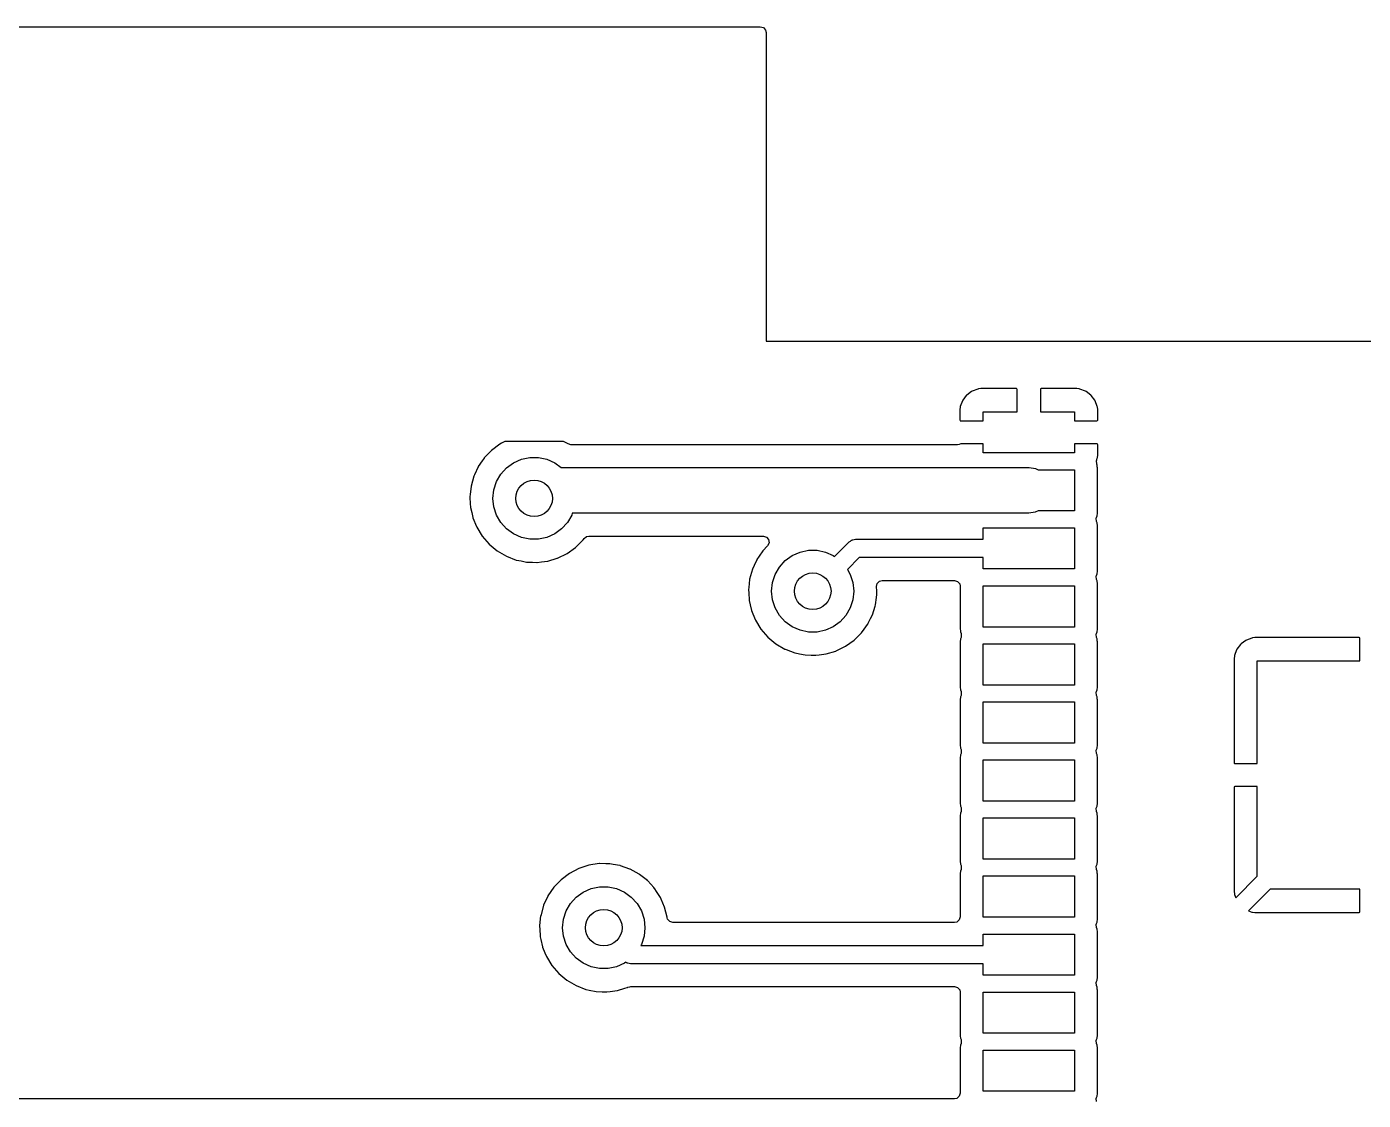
# Model space of a CAD drawing. Extents: x 1.24 to 7.5, y -5.89 to -4.14.
# Drawn here: x 4.845 to 5.997, y -5.079 to -4.154 of the extents above; entities that cross this region are included whole.
import ezdxf

# ---------------------------------------------------------------- set-up
doc = ezdxf.new("R2010")
doc.units = 0
doc.header["$MEASUREMENT"] = 0
doc.layers.add('BLACK', color=7, linetype='CONTINUOUS')

msp = doc.modelspace()

# ---------------------------------------------------------------- linework, layer by layer
at = {"layer": 'BLACK', "linetype": 'CONTINUOUS'}
for p, q in [((4.57977, -4.15356), (5.47732, -4.15356)), ((5.47732, -4.15356), (5.48, -4.15435)), ((5.48, -4.15435), (5.48184, -4.15646)), ((5.48184, -4.15646), (5.48228, -4.15852)), ((5.48228, -4.15852), (5.48228, -4.42461)), ((5.48228, -4.42461), (6.56449, -4.42461)), ((5.66466, -4.46581), (5.65992, -4.46759)), ((5.66526, -4.46567), (5.66466, -4.46581)), ((5.66726, -4.46545), (5.66526, -4.46567)), ((5.66753, -4.46543), (5.66726, -4.46545)), ((5.69813, -4.46543), (5.66753, -4.46543)), ((5.69843, -4.4655), (5.69813, -4.46543)), ((5.69849, -4.46555), (5.69843, -4.4655)), ((5.69866, -4.46615), (5.69849, -4.46555)), ((5.69866, -4.48543), (5.69866, -4.46615)), ((5.71873, -4.46566), (5.71866, -4.46597)), ((5.71866, -4.46597), (5.71866, -4.48543)), ((5.71877, -4.46561), (5.71873, -4.46566)), ((5.71937, -4.46543), (5.71877, -4.46561)), ((5.74979, -4.46543), (5.71937, -4.46543)), ((5.75006, -4.46545), (5.74979, -4.46543)), ((5.75206, -4.46567), (5.75006, -4.46545)), ((5.75266, -4.46581), (5.75206, -4.46567)), ((5.7574, -4.46759), (5.75266, -4.46581)), ((5.65144, -4.47606), (5.64967, -4.4808)), ((5.65178, -4.47545), (5.65144, -4.47606)), ((5.65479, -4.47143), (5.65178, -4.47545)), ((5.65529, -4.47093), (5.65479, -4.47143)), ((5.65931, -4.46792), (5.65529, -4.47093)), ((5.65992, -4.46759), (5.65931, -4.46792)), ((5.75802, -4.46792), (5.7574, -4.46759)), ((5.76204, -4.47093), (5.75802, -4.46792)), ((5.76253, -4.47143), (5.76204, -4.47093)), ((5.76554, -4.47545), (5.76253, -4.47143)), ((5.76588, -4.47606), (5.76554, -4.47545)), ((5.76766, -4.4808), (5.76588, -4.47606)), ((5.64931, -4.48341), (5.64929, -4.48367)), ((5.64929, -4.48367), (5.64929, -4.49244)), ((5.64952, -4.4814), (5.64931, -4.48341)), ((5.64967, -4.4808), (5.64952, -4.4814)), ((5.66929, -4.49315), (5.66929, -4.48543)), ((5.66929, -4.48543), (5.69866, -4.48543)), ((5.71866, -4.48543), (5.74803, -4.48543)), ((5.74803, -4.48543), (5.74803, -4.49315)), ((5.7678, -4.4814), (5.76766, -4.4808)), ((5.76802, -4.48341), (5.7678, -4.4814)), ((5.76803, -4.48367), (5.76802, -4.48341)), ((5.76803, -4.49262), (5.76803, -4.48367)), ((5.64929, -4.49244), (5.64947, -4.49304)), ((5.64947, -4.49304), (5.64952, -4.49308)), ((5.64952, -4.49308), (5.64982, -4.49315)), ((5.64982, -4.49315), (5.66929, -4.49315)), ((5.74803, -4.49315), (5.76732, -4.49315)), ((5.76732, -4.49315), (5.76792, -4.49297)), ((5.76792, -4.49297), (5.76797, -4.49292)), ((5.76797, -4.49292), (5.76803, -4.49263)), ((5.76803, -4.49263), (5.76803, -4.49262)), ((5.25304, -4.51318), (5.24579, -4.51863)), ((5.2545, -4.51242), (5.25304, -4.51318)), ((5.25719, -4.51102), (5.2545, -4.51242)), ((5.3079, -4.51102), (5.25719, -4.51102)), ((5.31173, -4.51314), (5.3079, -4.51102)), ((5.31413, -4.51376), (5.31173, -4.51314)), ((5.65, -4.51315), (5.64861, -4.51356)), ((5.66929, -4.51315), (5.65, -4.51315)), ((5.66929, -4.52087), (5.66929, -4.51315)), ((5.7675, -4.51315), (5.74803, -4.51315)), ((5.74803, -4.51315), (5.74803, -4.52087)), ((5.7678, -4.51322), (5.7675, -4.51315)), ((5.76786, -4.51326), (5.7678, -4.51322)), ((5.76803, -4.51386), (5.76786, -4.51326)), ((5.24579, -4.51863), (5.23952, -4.52518)), ((5.27157, -4.5263), (5.27882, -4.52476)), ((5.27882, -4.52476), (5.28622, -4.52476)), ((5.28622, -4.52476), (5.29347, -4.5263)), ((5.64721, -4.51376), (5.31413, -4.51376)), ((5.64861, -4.51356), (5.64721, -4.51376)), ((5.74803, -4.52087), (5.66929, -4.52087)), ((5.76766, -4.5255), (5.7678, -4.5249)), ((5.7678, -4.5249), (5.76802, -4.52289)), ((5.76802, -4.52289), (5.76803, -4.52262)), ((5.76803, -4.52262), (5.76803, -4.51386)), ((5.23433, -4.53286), (5.2311, -4.53981)), ((5.23441, -4.53267), (5.23433, -4.53286)), ((5.23433, -4.53286), (5.23433, -4.53286)), ((5.2379, -4.52756), (5.23441, -4.53267)), ((5.23941, -4.52535), (5.2379, -4.52756)), ((5.23952, -4.52518), (5.23941, -4.52535)), ((5.23941, -4.52535), (5.23941, -4.52535)), ((5.25385, -4.53917), (5.25881, -4.53367)), ((5.25881, -4.53367), (5.2648, -4.52931)), ((5.2648, -4.52931), (5.27157, -4.5263)), ((5.29347, -4.5263), (5.30024, -4.52931)), ((5.30024, -4.52931), (5.30595, -4.53346)), ((5.30595, -4.53346), (5.70866, -4.53346)), ((5.70866, -4.53346), (5.7089, -4.53347)), ((5.7089, -4.53347), (5.71442, -4.53432)), ((5.71442, -4.53432), (5.71678, -4.53543)), ((5.71678, -4.53543), (5.74803, -4.53543)), ((5.74803, -4.53543), (5.74803, -4.57087)), ((5.76695, -4.52752), (5.76716, -4.52683)), ((5.76716, -4.53031), (5.76695, -4.52752)), ((5.76716, -4.52683), (5.76766, -4.5255)), ((5.76737, -4.53087), (5.76716, -4.53031)), ((5.76747, -4.53116), (5.76737, -4.53087)), ((5.76737, -4.53087), (5.76737, -4.53087)), ((5.76751, -4.53147), (5.76747, -4.53116)), ((5.76767, -4.53292), (5.76751, -4.53147)), ((5.76751, -4.53147), (5.76751, -4.53147)), ((5.76774, -4.53357), (5.76767, -4.53292)), ((5.76774, -4.57273), (5.76774, -4.53357)), ((5.2306, -4.5409), (5.22817, -4.54963)), ((5.2311, -4.53981), (5.2306, -4.5409)), ((5.24786, -4.55263), (5.25015, -4.54559)), ((5.25015, -4.54559), (5.25385, -4.53917)), ((5.22745, -4.5564), (5.22721, -4.55865)), ((5.22721, -4.55865), (5.22722, -4.55885)), ((5.22722, -4.55885), (5.22722, -4.55885)), ((5.22722, -4.55885), (5.22756, -4.56477)), ((5.22815, -4.54984), (5.22745, -4.5564)), ((5.22817, -4.54963), (5.22815, -4.54984)), ((5.24709, -4.56), (5.24786, -4.55263)), ((5.22756, -4.56477), (5.22773, -4.5677)), ((5.22773, -4.5677), (5.22778, -4.5679)), ((5.22778, -4.5679), (5.22778, -4.5679)), ((5.22778, -4.5679), (5.22873, -4.57214)), ((5.24786, -4.56737), (5.24709, -4.56)), ((5.25015, -4.57441), (5.24786, -4.56737)), ((5.71678, -4.57087), (5.71419, -4.57204)), ((5.74803, -4.57087), (5.71678, -4.57087)), ((5.22873, -4.57214), (5.22972, -4.57654)), ((5.22972, -4.57654), (5.2298, -4.57673)), ((5.2298, -4.57673), (5.2298, -4.57673)), ((5.2298, -4.57673), (5.23283, -4.58419)), ((5.25385, -4.58083), (5.25015, -4.57441)), ((5.25881, -4.58633), (5.25385, -4.58083)), ((5.31119, -4.58083), (5.30623, -4.58633)), ((5.31489, -4.57441), (5.31119, -4.58083)), ((5.3154, -4.57283), (5.31489, -4.57441)), ((5.70866, -4.57283), (5.3154, -4.57283)), ((5.71419, -4.57204), (5.70866, -4.57283)), ((5.7668, -4.5771), (5.767, -4.57641)), ((5.767, -4.57989), (5.7668, -4.5771)), ((5.767, -4.57641), (5.76747, -4.57514)), ((5.76747, -4.58116), (5.767, -4.57989)), ((5.76747, -4.57514), (5.76774, -4.57273)), ((5.76751, -4.58147), (5.76747, -4.58116)), ((5.76772, -4.58343), (5.76751, -4.58147)), ((5.76751, -4.58147), (5.76751, -4.58147)), ((5.23283, -4.58419), (5.23314, -4.58495)), ((5.23314, -4.58495), (5.23787, -4.59268)), ((5.23787, -4.59268), (5.24381, -4.59953)), ((5.2648, -4.59069), (5.25881, -4.58633)), ((5.27157, -4.5937), (5.2648, -4.59069)), ((5.27882, -4.59524), (5.27157, -4.5937)), ((5.29347, -4.5937), (5.28622, -4.59524)), ((5.30024, -4.59069), (5.29347, -4.5937)), ((5.30623, -4.58633), (5.30024, -4.59069)), ((5.32555, -4.59461), (5.32776, -4.59289)), ((5.32776, -4.59289), (5.32958, -4.59254)), ((5.32958, -4.59254), (5.48, -4.59254)), ((5.48, -4.59254), (5.48268, -4.59333)), ((5.48268, -4.59333), (5.48451, -4.59544)), ((5.66929, -4.59528), (5.66929, -4.58543)), ((5.66929, -4.58543), (5.74803, -4.58543)), ((5.74803, -4.58543), (5.74803, -4.62087)), ((5.76774, -4.58357), (5.76772, -4.58343)), ((5.76774, -4.62273), (5.76774, -4.58357)), ((5.24381, -4.59953), (5.25079, -4.60532)), ((5.25079, -4.60532), (5.25861, -4.6099)), ((5.28622, -4.59524), (5.27882, -4.59524)), ((5.31085, -4.60752), (5.31823, -4.60226)), ((5.31823, -4.60226), (5.32465, -4.59586)), ((5.32465, -4.59586), (5.32555, -4.59461)), ((5.47941, -4.60535), (5.47638, -4.60979)), ((5.47952, -4.60518), (5.47941, -4.60535)), ((5.47941, -4.60535), (5.47941, -4.60535)), ((5.48359, -4.60093), (5.47952, -4.60518)), ((5.48491, -4.59821), (5.48359, -4.60093)), ((5.48451, -4.59544), (5.48491, -4.59821)), ((5.51157, -4.6063), (5.51882, -4.60476)), ((5.51882, -4.60476), (5.52622, -4.60476)), ((5.52622, -4.60476), (5.53347, -4.6063)), ((5.5413, -4.61009), (5.55381, -4.59757)), ((5.55381, -4.59757), (5.55493, -4.59687)), ((5.55493, -4.59687), (5.55596, -4.59605)), ((5.55596, -4.59605), (5.5564, -4.59595)), ((5.5564, -4.59595), (5.55678, -4.59571)), ((5.55678, -4.59571), (5.55809, -4.59557)), ((5.55809, -4.59557), (5.55937, -4.59528)), ((5.55937, -4.59528), (5.66929, -4.59528)), ((5.25861, -4.6099), (5.26708, -4.61313)), ((5.26708, -4.61313), (5.26728, -4.61317)), ((5.26728, -4.61317), (5.26728, -4.61317)), ((5.26728, -4.61317), (5.27125, -4.61398)), ((5.27125, -4.61398), (5.27597, -4.61494)), ((5.27597, -4.61494), (5.28108, -4.61512)), ((5.28108, -4.61512), (5.28483, -4.61526)), ((5.28483, -4.61526), (5.28483, -4.61526)), ((5.28483, -4.61526), (5.28503, -4.61527)), ((5.28503, -4.61527), (5.28523, -4.61524)), ((5.28523, -4.61524), (5.28877, -4.61479)), ((5.28523, -4.61524), (5.28523, -4.61524)), ((5.28877, -4.61479), (5.29402, -4.61412)), ((5.29402, -4.61412), (5.29422, -4.61406)), ((5.29422, -4.61406), (5.30251, -4.61157)), ((5.29422, -4.61406), (5.29422, -4.61406)), ((5.30251, -4.61157), (5.30271, -4.61151)), ((5.30251, -4.61157), (5.30251, -4.61157)), ((5.30271, -4.61151), (5.31085, -4.60752)), ((5.47433, -4.61286), (5.47196, -4.61795)), ((5.47441, -4.61267), (5.47433, -4.61286)), ((5.47433, -4.61286), (5.47433, -4.61286)), ((5.47638, -4.60979), (5.47441, -4.61267)), ((5.49385, -4.61917), (5.49881, -4.61367)), ((5.49881, -4.61367), (5.5048, -4.60931)), ((5.5048, -4.60931), (5.51157, -4.6063)), ((5.53347, -4.6063), (5.54024, -4.60931)), ((5.54024, -4.60931), (5.5413, -4.61009)), ((5.56263, -4.61102), (5.55239, -4.62126)), ((5.66929, -4.61102), (5.56263, -4.61102)), ((5.66929, -4.62087), (5.66929, -4.61102)), ((5.4706, -4.6209), (5.46817, -4.62963)), ((5.47196, -4.61795), (5.4706, -4.6209)), ((5.48786, -4.63263), (5.49015, -4.62559)), ((5.49015, -4.62559), (5.49385, -4.61917)), ((5.55239, -4.62126), (5.55489, -4.62559)), ((5.55489, -4.62559), (5.55718, -4.63263)), ((5.74803, -4.62087), (5.66929, -4.62087)), ((5.7668, -4.6271), (5.767, -4.62641)), ((5.767, -4.62989), (5.7668, -4.6271)), ((5.767, -4.62641), (5.76747, -4.62514)), ((5.76747, -4.62514), (5.76774, -4.62273)), ((5.46741, -4.6368), (5.46721, -4.63865)), ((5.46721, -4.63865), (5.46722, -4.63885)), ((5.46722, -4.63885), (5.46722, -4.63885)), ((5.46722, -4.63885), (5.46737, -4.64136)), ((5.46815, -4.62984), (5.46741, -4.6368)), ((5.46817, -4.62963), (5.46815, -4.62984)), ((5.48709, -4.64), (5.48786, -4.63263)), ((5.48786, -4.64737), (5.48709, -4.64)), ((5.55718, -4.63263), (5.55795, -4.64)), ((5.55795, -4.64), (5.55718, -4.64737)), ((5.57753, -4.6361), (5.57809, -4.63336)), ((5.57785, -4.64), (5.57753, -4.6361)), ((5.57784, -4.64013), (5.57785, -4.64)), ((5.57809, -4.63336), (5.58005, -4.63136)), ((5.58005, -4.63136), (5.58247, -4.63073)), ((5.58247, -4.63073), (5.64463, -4.63073)), ((5.64463, -4.63073), (5.64731, -4.63152)), ((5.64731, -4.63152), (5.64914, -4.63363)), ((5.64914, -4.63363), (5.64959, -4.63569)), ((5.64959, -4.63569), (5.64959, -4.65635)), ((5.66929, -4.67087), (5.66929, -4.63543)), ((5.66929, -4.63543), (5.74803, -4.63543)), ((5.74803, -4.63543), (5.74803, -4.67087)), ((5.76747, -4.63116), (5.767, -4.62989)), ((5.76751, -4.63147), (5.76747, -4.63116)), ((5.76771, -4.63337), (5.76751, -4.63147)), ((5.76751, -4.63147), (5.76751, -4.63147)), ((5.76774, -4.63357), (5.76771, -4.63337)), ((5.76774, -4.67273), (5.76774, -4.63357)), ((5.46737, -4.64136), (5.46773, -4.6477)), ((5.46773, -4.6477), (5.46778, -4.6479)), ((5.46778, -4.6479), (5.46778, -4.6479)), ((5.46778, -4.6479), (5.46863, -4.65169)), ((5.49015, -4.65441), (5.48786, -4.64737)), ((5.55718, -4.64737), (5.55489, -4.65441)), ((5.5766, -4.65169), (5.57743, -4.64535)), ((5.57743, -4.64535), (5.57776, -4.64283)), ((5.57776, -4.64283), (5.57778, -4.6427)), ((5.57776, -4.64283), (5.57776, -4.64283)), ((5.57778, -4.6427), (5.5778, -4.6421)), ((5.5778, -4.6421), (5.57784, -4.64013)), ((5.57784, -4.64013), (5.57784, -4.64013)), ((5.46863, -4.65169), (5.46972, -4.65654)), ((5.46972, -4.65654), (5.4698, -4.65673)), ((5.4698, -4.65673), (5.4698, -4.65673)), ((5.4698, -4.65673), (5.47293, -4.66444)), ((5.49385, -4.66083), (5.49015, -4.65441)), ((5.49881, -4.66633), (5.49385, -4.66083)), ((5.55119, -4.66083), (5.54623, -4.66633)), ((5.55489, -4.65441), (5.55119, -4.66083)), ((5.5724, -4.66353), (5.57396, -4.66037)), ((5.57396, -4.66037), (5.57624, -4.65286)), ((5.57624, -4.65286), (5.57654, -4.65189)), ((5.57654, -4.65189), (5.5766, -4.65169)), ((5.57654, -4.65189), (5.57654, -4.65189)), ((5.64959, -4.65635), (5.64959, -4.67273)), ((5.47293, -4.66444), (5.47314, -4.66495)), ((5.47314, -4.66495), (5.47787, -4.67268)), ((5.47787, -4.67268), (5.48381, -4.67953)), ((5.5048, -4.67069), (5.49881, -4.66633)), ((5.51157, -4.6737), (5.5048, -4.67069)), ((5.51882, -4.67524), (5.51157, -4.6737)), ((5.53347, -4.6737), (5.52622, -4.67524)), ((5.54024, -4.67069), (5.53347, -4.6737)), ((5.54623, -4.66633), (5.54024, -4.67069)), ((5.56465, -4.67586), (5.56694, -4.67268)), ((5.56694, -4.67268), (5.56983, -4.66866)), ((5.56983, -4.66866), (5.56994, -4.6685)), ((5.56994, -4.6685), (5.57038, -4.66761)), ((5.57038, -4.66761), (5.5724, -4.66353)), ((5.64959, -4.67273), (5.6496, -4.67286)), ((5.6496, -4.67286), (5.6496, -4.67287)), ((5.6496, -4.67287), (5.64971, -4.67388)), ((5.64971, -4.67388), (5.64985, -4.67514)), ((5.74803, -4.67087), (5.66929, -4.67087)), ((5.76747, -4.67514), (5.76774, -4.67273)), ((5.48381, -4.67953), (5.49079, -4.68532)), ((5.49079, -4.68532), (5.49861, -4.6899)), ((5.52622, -4.67524), (5.51882, -4.67524)), ((5.55085, -4.68752), (5.55823, -4.68226)), ((5.55823, -4.68226), (5.56465, -4.67586)), ((5.64985, -4.68116), (5.64959, -4.68357)), ((5.64959, -4.68357), (5.64959, -4.72273)), ((5.64985, -4.67514), (5.65032, -4.67641)), ((5.65032, -4.67989), (5.64985, -4.68116)), ((5.65032, -4.67641), (5.65053, -4.6792)), ((5.65053, -4.6792), (5.65032, -4.67989)), ((5.66929, -4.72087), (5.66929, -4.68543)), ((5.66929, -4.68543), (5.74803, -4.68543)), ((5.74803, -4.68543), (5.74803, -4.72087)), ((5.7668, -4.6771), (5.767, -4.67641)), ((5.767, -4.67989), (5.7668, -4.6771)), ((5.767, -4.67641), (5.76747, -4.67514)), ((5.76747, -4.68116), (5.767, -4.67989)), ((5.76751, -4.68147), (5.76747, -4.68116)), ((5.76764, -4.6827), (5.76751, -4.68147)), ((5.76751, -4.68147), (5.76751, -4.68147)), ((5.76774, -4.68357), (5.76764, -4.6827)), ((5.76774, -4.72273), (5.76774, -4.68357)), ((5.89101, -4.686), (5.888, -4.69001)), ((5.89151, -4.6855), (5.89101, -4.686)), ((5.89553, -4.68249), (5.89151, -4.6855)), ((5.89614, -4.68215), (5.89553, -4.68249)), ((5.90088, -4.68037), (5.89614, -4.68215)), ((5.90148, -4.68023), (5.90088, -4.68037)), ((5.90348, -4.68001), (5.90148, -4.68023)), ((5.90375, -4.68), (5.90348, -4.68001)), ((5.9934, -4.68), (5.90375, -4.68)), ((5.99371, -4.68007), (5.9934, -4.68)), ((5.99376, -4.68011), (5.99371, -4.68007)), ((5.99394, -4.68071), (5.99376, -4.68011)), ((5.99394, -4.7), (5.99394, -4.68071)), ((5.49861, -4.6899), (5.4988, -4.68997)), ((5.4988, -4.68997), (5.4988, -4.68997)), ((5.4988, -4.68997), (5.49977, -4.69034)), ((5.49977, -4.69034), (5.50708, -4.69313)), ((5.50708, -4.69313), (5.50728, -4.69317)), ((5.50728, -4.69317), (5.50728, -4.69317)), ((5.50728, -4.69317), (5.51125, -4.69398)), ((5.51125, -4.69398), (5.51597, -4.69494)), ((5.51597, -4.69494), (5.52108, -4.69512)), ((5.52108, -4.69512), (5.52483, -4.69526)), ((5.52483, -4.69526), (5.52483, -4.69526)), ((5.52483, -4.69526), (5.52503, -4.69527)), ((5.52503, -4.69527), (5.52523, -4.69524)), ((5.52523, -4.69524), (5.52796, -4.69489)), ((5.52523, -4.69524), (5.52523, -4.69524)), ((5.52796, -4.69489), (5.53402, -4.69412)), ((5.53402, -4.69412), (5.53422, -4.69406)), ((5.53422, -4.69406), (5.54251, -4.69157)), ((5.53422, -4.69406), (5.53422, -4.69406)), ((5.54251, -4.69157), (5.54271, -4.69151)), ((5.54251, -4.69157), (5.54251, -4.69157)), ((5.54271, -4.69151), (5.55085, -4.68752)), ((5.88574, -4.69597), (5.88553, -4.69797)), ((5.88589, -4.69537), (5.88574, -4.69597)), ((5.88766, -4.69063), (5.88589, -4.69537)), ((5.888, -4.69001), (5.88766, -4.69063)), ((5.88553, -4.69797), (5.88551, -4.69824)), ((5.88551, -4.69824), (5.88551, -4.78771)), ((5.90551, -4.78843), (5.90551, -4.7)), ((5.90551, -4.7), (5.99394, -4.7)), ((5.64959, -4.72273), (5.6496, -4.72286)), ((5.64985, -4.73116), (5.64959, -4.73357)), ((5.6496, -4.72286), (5.6496, -4.72287)), ((5.6496, -4.72287), (5.64979, -4.72463)), ((5.64979, -4.72463), (5.64985, -4.72514)), ((5.64985, -4.72514), (5.65032, -4.72641)), ((5.65032, -4.72989), (5.64985, -4.73116)), ((5.65032, -4.72641), (5.65053, -4.7292)), ((5.65053, -4.7292), (5.65032, -4.72989)), ((5.74803, -4.72087), (5.66929, -4.72087)), ((5.7668, -4.7271), (5.767, -4.72641)), ((5.767, -4.72989), (5.7668, -4.7271)), ((5.767, -4.72641), (5.76747, -4.72514)), ((5.76747, -4.73116), (5.767, -4.72989)), ((5.76747, -4.72514), (5.76774, -4.72273)), ((5.76751, -4.73147), (5.76747, -4.73116)), ((5.76766, -4.73283), (5.76751, -4.73147)), ((5.76751, -4.73147), (5.76751, -4.73147)), ((5.64959, -4.73357), (5.64959, -4.77273)), ((5.66929, -4.77087), (5.66929, -4.73543)), ((5.66929, -4.73543), (5.74803, -4.73543)), ((5.74803, -4.73543), (5.74803, -4.77087)), ((5.76774, -4.73357), (5.76766, -4.73283)), ((5.76774, -4.77273), (5.76774, -4.73357)), ((5.64959, -4.77273), (5.6496, -4.77286)), ((5.6496, -4.77286), (5.6496, -4.77287)), ((5.6496, -4.77287), (5.64979, -4.77461)), ((5.64979, -4.77461), (5.64985, -4.77514)), ((5.64985, -4.77514), (5.65032, -4.77641)), ((5.65032, -4.77641), (5.65053, -4.7792)), ((5.74803, -4.77087), (5.66929, -4.77087)), ((5.7668, -4.7771), (5.767, -4.77641)), ((5.767, -4.77989), (5.7668, -4.7771)), ((5.767, -4.77641), (5.76747, -4.77514)), ((5.76747, -4.77514), (5.76753, -4.77461)), ((5.76753, -4.77461), (5.76772, -4.77287)), ((5.76772, -4.77287), (5.76774, -4.77273)), ((5.76772, -4.77287), (5.76772, -4.77287)), ((5.6496, -4.78343), (5.64959, -4.78357)), ((5.64959, -4.78357), (5.64959, -4.82273)), ((5.64981, -4.78147), (5.6496, -4.78343)), ((5.64985, -4.78116), (5.64981, -4.78147)), ((5.64981, -4.78147), (5.64981, -4.78147)), ((5.65032, -4.77989), (5.64985, -4.78116)), ((5.65053, -4.7792), (5.65032, -4.77989)), ((5.66929, -4.82087), (5.66929, -4.78543)), ((5.66929, -4.78543), (5.74803, -4.78543)), ((5.74803, -4.78543), (5.74803, -4.82087)), ((5.76747, -4.78116), (5.767, -4.77989)), ((5.76751, -4.78147), (5.76747, -4.78116)), ((5.76772, -4.78343), (5.76751, -4.78147)), ((5.76751, -4.78147), (5.76751, -4.78147)), ((5.76774, -4.78357), (5.76772, -4.78343)), ((5.76774, -4.78771), (5.76774, -4.78357)), ((5.76774, -4.82273), (5.76774, -4.78771)), ((5.88551, -4.78771), (5.88569, -4.78831)), ((5.88569, -4.78831), (5.88574, -4.78836)), ((5.88574, -4.78836), (5.88605, -4.78843)), ((5.88605, -4.78843), (5.90551, -4.78843)), ((5.88558, -4.80866), (5.88551, -4.80896)), ((5.88551, -4.80896), (5.88551, -4.89861)), ((5.88563, -4.8086), (5.88558, -4.80866)), ((5.88623, -4.80843), (5.88563, -4.8086)), ((5.90551, -4.80843), (5.88623, -4.80843)), ((5.90551, -4.88571), (5.90551, -4.80843)), ((5.64959, -4.82273), (5.6496, -4.82286)), ((5.6496, -4.82286), (5.6496, -4.82287)), ((5.6496, -4.82287), (5.6498, -4.82465)), ((5.74803, -4.82087), (5.66929, -4.82087)), ((5.76747, -4.82514), (5.76774, -4.82273)), ((5.64985, -4.83116), (5.64959, -4.83357)), ((5.64959, -4.83357), (5.64959, -4.87273)), ((5.6498, -4.82465), (5.64985, -4.82514)), ((5.64985, -4.82514), (5.65032, -4.82641)), ((5.65032, -4.82989), (5.64985, -4.83116)), ((5.65032, -4.82641), (5.65053, -4.8292)), ((5.65053, -4.8292), (5.65032, -4.82989)), ((5.66929, -4.87087), (5.66929, -4.83543)), ((5.66929, -4.83543), (5.74803, -4.83543)), ((5.74803, -4.83543), (5.74803, -4.87087)), ((5.7668, -4.8271), (5.767, -4.82641)), ((5.767, -4.82989), (5.7668, -4.8271)), ((5.767, -4.82641), (5.76747, -4.82514)), ((5.76747, -4.83116), (5.767, -4.82989)), ((5.76751, -4.83147), (5.76747, -4.83116)), ((5.76767, -4.83297), (5.76751, -4.83147)), ((5.76751, -4.83147), (5.76751, -4.83147)), ((5.76774, -4.83357), (5.76767, -4.83297)), ((5.76774, -4.87273), (5.76774, -4.83357)), ((5.32108, -4.879), (5.31304, -4.88318)), ((5.3297, -4.87618), (5.32108, -4.879)), ((5.33866, -4.87481), (5.3297, -4.87618)), ((5.33886, -4.87481), (5.33866, -4.87481)), ((5.34432, -4.87488), (5.33886, -4.87481)), ((5.33886, -4.87481), (5.33886, -4.87481)), ((5.34773, -4.87492), (5.34432, -4.87488)), ((5.35061, -4.87543), (5.34773, -4.87492)), ((5.35645, -4.87647), (5.35061, -4.87543)), ((5.35665, -4.87651), (5.35645, -4.87647)), ((5.35645, -4.87647), (5.35645, -4.87647)), ((5.35684, -4.87658), (5.35665, -4.87651)), ((5.36501, -4.87947), (5.35684, -4.87658)), ((5.35684, -4.87658), (5.35684, -4.87658)), ((5.3652, -4.87954), (5.36501, -4.87947)), ((5.36501, -4.87947), (5.36501, -4.87947)), ((5.36538, -4.87963), (5.3652, -4.87954)), ((5.37296, -4.88382), (5.36538, -4.87963)), ((5.36538, -4.87963), (5.36538, -4.87963)), ((5.64959, -4.87273), (5.64985, -4.87514)), ((5.64981, -4.88147), (5.64964, -4.88309)), ((5.64985, -4.88116), (5.64981, -4.88147)), ((5.64981, -4.88147), (5.64981, -4.88147)), ((5.64985, -4.87514), (5.65032, -4.87641)), ((5.65032, -4.87989), (5.64985, -4.88116)), ((5.65032, -4.87641), (5.65053, -4.8792)), ((5.65053, -4.8792), (5.65032, -4.87989)), ((5.74803, -4.87087), (5.66929, -4.87087)), ((5.7668, -4.8771), (5.767, -4.87641)), ((5.767, -4.87989), (5.7668, -4.8771)), ((5.767, -4.87641), (5.76747, -4.87514)), ((5.76747, -4.88116), (5.767, -4.87989)), ((5.76747, -4.87514), (5.76774, -4.87273)), ((5.76751, -4.88147), (5.76747, -4.88116)), ((5.76769, -4.88318), (5.76751, -4.88147)), ((5.76751, -4.88147), (5.76751, -4.88147)), ((5.30579, -4.88863), (5.29952, -4.89518)), ((5.31304, -4.88318), (5.30579, -4.88863)), ((5.37314, -4.88392), (5.37296, -4.88382)), ((5.37296, -4.88382), (5.37296, -4.88382)), ((5.3733, -4.88404), (5.37314, -4.88392)), ((5.38009, -4.88941), (5.3733, -4.88404)), ((5.3733, -4.88404), (5.3733, -4.88404)), ((5.38025, -4.88954), (5.38009, -4.88941)), ((5.38009, -4.88941), (5.38009, -4.88941)), ((5.38039, -4.88969), (5.38025, -4.88954)), ((5.38554, -4.89535), (5.38039, -4.88969)), ((5.38039, -4.88969), (5.38039, -4.88969)), ((5.64964, -4.88309), (5.64959, -4.88357)), ((5.64959, -4.88357), (5.64959, -4.90286)), ((5.66929, -4.92087), (5.66929, -4.88543)), ((5.66929, -4.88543), (5.74803, -4.88543)), ((5.74803, -4.88543), (5.74803, -4.92087)), ((5.76774, -4.88357), (5.76769, -4.88318)), ((5.76774, -4.89861), (5.76774, -4.88357)), ((5.88694, -4.90429), (5.90551, -4.88571)), ((5.29433, -4.90286), (5.29068, -4.91071)), ((5.29441, -4.90267), (5.29433, -4.90286)), ((5.29433, -4.90286), (5.29433, -4.90286)), ((5.29952, -4.89518), (5.29441, -4.90267)), ((5.31385, -4.90917), (5.31881, -4.90367)), ((5.31881, -4.90367), (5.3248, -4.89931)), ((5.3248, -4.89931), (5.33157, -4.8963)), ((5.33157, -4.8963), (5.33882, -4.89476)), ((5.33882, -4.89476), (5.34622, -4.89476)), ((5.34622, -4.89476), (5.35347, -4.8963)), ((5.35347, -4.8963), (5.36024, -4.89931)), ((5.36024, -4.89931), (5.36623, -4.90367)), ((5.36623, -4.90367), (5.37119, -4.90917)), ((5.38635, -4.89624), (5.38554, -4.89535)), ((5.38647, -4.89641), (5.38635, -4.89624)), ((5.38806, -4.89888), (5.38647, -4.89641)), ((5.38647, -4.89641), (5.38647, -4.89641)), ((5.39128, -4.90386), (5.38806, -4.89888)), ((5.39136, -4.90404), (5.39128, -4.90386)), ((5.39194, -4.90538), (5.39136, -4.90404)), ((5.39136, -4.90404), (5.39136, -4.90404)), ((5.64959, -4.90286), (5.64959, -4.92061)), ((5.76774, -4.92273), (5.76774, -4.89861)), ((5.88551, -4.89861), (5.88553, -4.89888)), ((5.88553, -4.89888), (5.88574, -4.90088)), ((5.88574, -4.90088), (5.88589, -4.90148)), ((5.88589, -4.90148), (5.88694, -4.90429)), ((5.91665, -4.89685), (5.89807, -4.91542)), ((5.99394, -4.89685), (5.91665, -4.89685)), ((5.99394, -4.91632), (5.99394, -4.89685)), ((5.2906, -4.9109), (5.28817, -4.91963)), ((5.29068, -4.91071), (5.2906, -4.9109)), ((5.30786, -4.92263), (5.31015, -4.91559)), ((5.31015, -4.91559), (5.31385, -4.90917)), ((5.37119, -4.90917), (5.37489, -4.91559)), ((5.37489, -4.91559), (5.37718, -4.92263)), ((5.39489, -4.91217), (5.39194, -4.90538)), ((5.3971, -4.92096), (5.39489, -4.91217)), ((5.89807, -4.91542), (5.90088, -4.91648)), ((5.99387, -4.91662), (5.99394, -4.91632)), ((5.28815, -4.91984), (5.28726, -4.92815)), ((5.28817, -4.91963), (5.28815, -4.91984)), ((5.30709, -4.93), (5.30786, -4.92263)), ((5.37718, -4.92263), (5.37795, -4.93)), ((5.39712, -4.92117), (5.3971, -4.92096)), ((5.39715, -4.92137), (5.39712, -4.92117)), ((5.3972, -4.92136), (5.39715, -4.92137)), ((5.39754, -4.92267), (5.3972, -4.92136)), ((5.39937, -4.92478), (5.39754, -4.92267)), ((5.40205, -4.92557), (5.39937, -4.92478)), ((5.64463, -4.92557), (5.40205, -4.92557)), ((5.64669, -4.92512), (5.64463, -4.92557)), ((5.6488, -4.92329), (5.64669, -4.92512)), ((5.64959, -4.92061), (5.6488, -4.92329)), ((5.74803, -4.92087), (5.66929, -4.92087)), ((5.7668, -4.9271), (5.767, -4.92641)), ((5.767, -4.92989), (5.7668, -4.9271)), ((5.767, -4.92641), (5.76747, -4.92514)), ((5.76747, -4.92514), (5.76752, -4.92477)), ((5.76752, -4.92477), (5.76772, -4.92287)), ((5.76772, -4.92287), (5.76774, -4.92273)), ((5.76772, -4.92287), (5.76772, -4.92287)), ((5.90088, -4.91648), (5.90148, -4.91662)), ((5.90148, -4.91662), (5.90348, -4.91684)), ((5.90348, -4.91684), (5.90375, -4.91685)), ((5.90375, -4.91685), (5.99322, -4.91685)), ((5.99322, -4.91685), (5.99382, -4.91667)), ((5.99382, -4.91667), (5.99387, -4.91662)), ((5.28726, -4.92815), (5.28721, -4.92865)), ((5.28721, -4.92865), (5.28722, -4.92885)), ((5.28722, -4.92885), (5.28722, -4.92885)), ((5.28722, -4.92885), (5.28734, -4.93087)), ((5.28734, -4.93087), (5.28773, -4.9377)), ((5.28773, -4.9377), (5.28778, -4.9379)), ((5.28778, -4.9379), (5.28778, -4.9379)), ((5.28778, -4.9379), (5.28826, -4.94003)), ((5.30786, -4.93737), (5.30709, -4.93)), ((5.31015, -4.94441), (5.30786, -4.93737)), ((5.37718, -4.93737), (5.37489, -4.94441)), ((5.37795, -4.93), (5.37718, -4.93737)), ((5.66929, -4.94528), (5.66929, -4.93543)), ((5.66929, -4.93543), (5.74803, -4.93543)), ((5.74803, -4.93543), (5.74803, -4.97087)), ((5.76747, -4.93116), (5.767, -4.92989)), ((5.76774, -4.93357), (5.76747, -4.93116)), ((5.76774, -4.97273), (5.76774, -4.93357)), ((5.28826, -4.94003), (5.28972, -4.94654)), ((5.28972, -4.94654), (5.2898, -4.94673)), ((5.2898, -4.94673), (5.2898, -4.94673)), ((5.2898, -4.94673), (5.29184, -4.95175)), ((5.31385, -4.95083), (5.31015, -4.94441)), ((5.31881, -4.95633), (5.31385, -4.95083)), ((5.37489, -4.94441), (5.37439, -4.94528)), ((5.37439, -4.94528), (5.66929, -4.94528)), ((5.29184, -4.95175), (5.29314, -4.95495)), ((5.29314, -4.95495), (5.29787, -4.96268)), ((5.3248, -4.96069), (5.31881, -4.95633)), ((5.33157, -4.9637), (5.3248, -4.96069)), ((5.36024, -4.96069), (5.35347, -4.9637)), ((5.36158, -4.95971), (5.36024, -4.96069)), ((5.36224, -4.96024), (5.36158, -4.95971)), ((5.36268, -4.96034), (5.36224, -4.96024)), ((5.36307, -4.96058), (5.36268, -4.96034)), ((5.36437, -4.96073), (5.36307, -4.96058)), ((5.36566, -4.96102), (5.36437, -4.96073)), ((5.66929, -4.96102), (5.36566, -4.96102)), ((5.66929, -4.97087), (5.66929, -4.96102)), ((5.29787, -4.96268), (5.30381, -4.96953)), ((5.30381, -4.96953), (5.31079, -4.97532)), ((5.33882, -4.96524), (5.33157, -4.9637)), ((5.34622, -4.96524), (5.33882, -4.96524)), ((5.35347, -4.9637), (5.34622, -4.96524)), ((5.74803, -4.97087), (5.66929, -4.97087)), ((5.76747, -4.97514), (5.76774, -4.97273)), ((5.31079, -4.97532), (5.31861, -4.9799)), ((5.31861, -4.9799), (5.32708, -4.98313)), ((5.32708, -4.98313), (5.32728, -4.98317)), ((5.32728, -4.98317), (5.32728, -4.98317)), ((5.32728, -4.98317), (5.3299, -4.9837)), ((5.3299, -4.9837), (5.33597, -4.98494)), ((5.33597, -4.98494), (5.34108, -4.98512)), ((5.34108, -4.98512), (5.34483, -4.98526)), ((5.34483, -4.98526), (5.34483, -4.98526)), ((5.34483, -4.98526), (5.34503, -4.98527)), ((5.34503, -4.98527), (5.34523, -4.98524)), ((5.34523, -4.98524), (5.34796, -4.98489)), ((5.34523, -4.98524), (5.34523, -4.98524)), ((5.34796, -4.98489), (5.35402, -4.98412)), ((5.35402, -4.98412), (5.35422, -4.98406)), ((5.35422, -4.98406), (5.36061, -4.98214)), ((5.35422, -4.98406), (5.35422, -4.98406)), ((5.36061, -4.98214), (5.36271, -4.98151)), ((5.36271, -4.98151), (5.36292, -4.98141)), ((5.36292, -4.98141), (5.36312, -4.98131)), ((5.36312, -4.98131), (5.36502, -4.98081)), ((5.36502, -4.98081), (5.36596, -4.98076)), ((5.36596, -4.98076), (5.36634, -4.98074)), ((5.36634, -4.98074), (5.36663, -4.98073)), ((5.36663, -4.98073), (5.64463, -4.98073)), ((5.64463, -4.98073), (5.64731, -4.98152)), ((5.64731, -4.98152), (5.64914, -4.98363)), ((5.64914, -4.98363), (5.64959, -4.98569)), ((5.66929, -5.02087), (5.66929, -4.98543)), ((5.66929, -4.98543), (5.74803, -4.98543)), ((5.74803, -4.98543), (5.74803, -5.02087)), ((5.7668, -4.9771), (5.767, -4.97641)), ((5.767, -4.97989), (5.7668, -4.9771)), ((5.767, -4.97641), (5.76747, -4.97514)), ((5.76747, -4.98116), (5.767, -4.97989)), ((5.76751, -4.98147), (5.76747, -4.98116)), ((5.76769, -4.98313), (5.76751, -4.98147)), ((5.76751, -4.98147), (5.76751, -4.98147)), ((5.76774, -4.98357), (5.76769, -4.98313)), ((5.76774, -5.02273), (5.76774, -4.98357)), ((5.64959, -4.98569), (5.64959, -5.00782)), ((5.64959, -5.00782), (5.64959, -5.02273)), ((5.64959, -5.02273), (5.6496, -5.02286)), ((5.64985, -5.03116), (5.64959, -5.03357)), ((5.6496, -5.02286), (5.6496, -5.02287)), ((5.6496, -5.02287), (5.64965, -5.02334)), ((5.64965, -5.02334), (5.64985, -5.02514)), ((5.64985, -5.02514), (5.65032, -5.02641)), ((5.65032, -5.02989), (5.64985, -5.03116)), ((5.65032, -5.02641), (5.65053, -5.0292)), ((5.65053, -5.0292), (5.65032, -5.02989)), ((5.74803, -5.02087), (5.66929, -5.02087)), ((5.7668, -5.0271), (5.767, -5.02641)), ((5.767, -5.02989), (5.7668, -5.0271)), ((5.767, -5.02641), (5.76747, -5.02514)), ((5.76747, -5.03116), (5.767, -5.02989)), ((5.76747, -5.02514), (5.76774, -5.02273)), ((5.76751, -5.03147), (5.76747, -5.03116)), ((5.76772, -5.03343), (5.76751, -5.03147)), ((5.76751, -5.03147), (5.76751, -5.03147)), ((5.64959, -5.03357), (5.64959, -5.0337)), ((5.64959, -5.0337), (5.64959, -5.07258)), ((5.66929, -5.07087), (5.66929, -5.03543)), ((5.66929, -5.03543), (5.74803, -5.03543)), ((5.74803, -5.03543), (5.74803, -5.07087)), ((5.76774, -5.03357), (5.76772, -5.03343)), ((5.76774, -5.07273), (5.76774, -5.03357)), ((5.64463, -5.07754), (4.82518, -5.07754)), ((5.64669, -5.07709), (5.64463, -5.07754)), ((5.6488, -5.07526), (5.64669, -5.07709)), ((5.64959, -5.07258), (5.6488, -5.07526)), ((5.74803, -5.07087), (5.66929, -5.07087)), ((5.7668, -5.0771), (5.767, -5.07641)), ((5.767, -5.07989), (5.7668, -5.0771)), ((5.767, -5.07641), (5.76747, -5.07514)), ((5.76747, -5.07514), (5.76774, -5.07273))]:
    msp.add_line(p, q, dxfattribs=at)
at = {"layer": 'BLACK'}
for centre in [(5.28252, -4.56), (5.52252, -4.64), (5.34252, -4.93)]:
    msp.add_circle(centre, 0.01575, dxfattribs=at)

doc.saveas('drawing.dxf')
